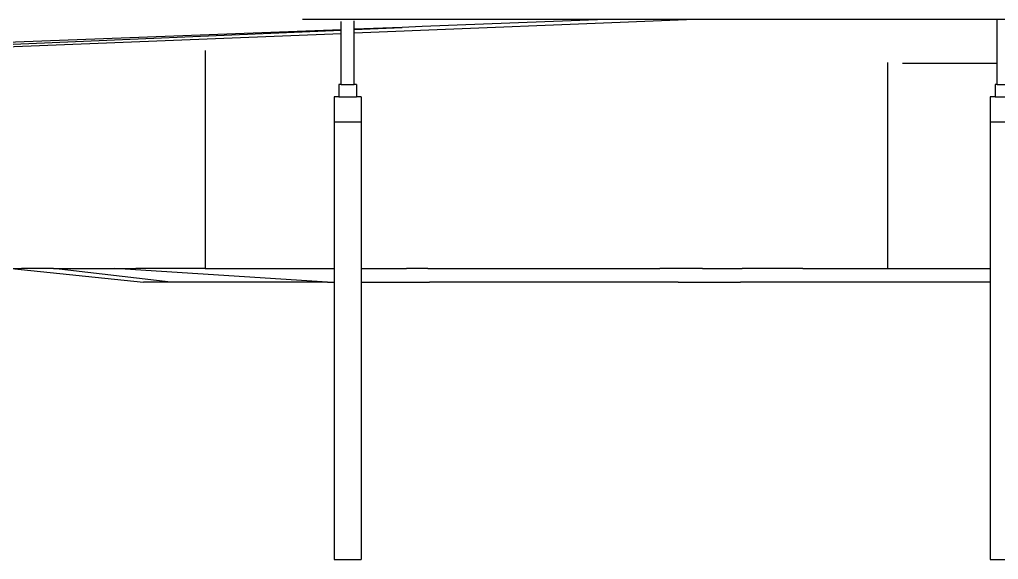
# Model space of a CAD drawing. Extents: x -32.1 to 32.1, y -10.5 to 12.1.
# Drawn here: x -16.96 to 5.41, y -10.51 to 1.82 of the extents above; entities that cross this region are included whole.
import ezdxf

# ---------------------------------------------------------------- set-up
doc = ezdxf.new("R2010")
doc.units = 0
doc.layers.get('0').update_dxf_attribs({"linetype": 'CONTINUOUS'})

msp = doc.modelspace()

# ---------------------------------------------------------------- linework, layer by layer
for p, q in [((-8.018, 1.821), (-10.488, 1.821)), ((-9.307, 1.518), (-1.718, 1.821)), ((-9.307, 1.606), (-9.307, 1.791)), ((-5.328, 1.821), (-8.018, 1.821)), ((-3.548, 1.821), (-7.758, 1.661)), ((-3.548, 1.821), (-5.328, 1.821)), ((-2.418, 1.821), (-3.548, 1.821)), ((-1.718, 1.821), (-2.418, 1.821)), ((-0.248, 1.821), (-1.718, 1.821)), ((-0.038, 1.821), (-0.248, 1.821)), ((1.002, 1.821), (-0.038, 1.821)), ((2.252, 1.821), (1.002, 1.821)), ((2.402, 1.821), (2.252, 1.821)), ((3.792, 1.821), (2.402, 1.821)), ((4.732, 1.821), (3.792, 1.821)), ((5.387, 1.821), (4.732, 1.821)), ((5.387, 1.506), (5.387, 1.821)), ((5.687, 1.821), (5.387, 1.821)), ((-9.607, 1.59), (-24.307, 1.031)), ((-24.307, 0.947), (-9.607, 1.583)), ((-9.607, 1.595), (-9.607, 1.779)), ((-9.607, 1.59), (-9.607, 1.595)), ((-9.607, 1.583), (-9.607, 1.59)), ((-9.607, 1.579), (-9.607, 1.583)), ((-9.607, 1.506), (-9.607, 1.579)), ((-9.307, 1.596), (-8.217, 1.643)), ((-8.217, 1.643), (-9.307, 1.602)), ((-9.307, 1.602), (-9.307, 1.606)), ((-9.307, 1.596), (-9.307, 1.602)), ((-9.307, 1.592), (-9.307, 1.596)), ((-9.307, 1.518), (-9.307, 1.592)), ((-7.758, 1.661), (-8.217, 1.643)), ((-24.307, 0.918), (-9.607, 1.506)), ((-9.607, 1.311), (-9.607, 1.506)), ((-9.307, 1.331), (-9.307, 1.518)), ((5.387, 0.821), (5.387, 1.506)), ((-9.607, 1.093), (-9.607, 1.311)), ((-9.307, 1.091), (-9.307, 1.331)), ((-12.713, 1.112), (-12.713, -3.863)), ((-9.607, 0.338), (-9.607, 1.093)), ((-9.307, 0.338), (-9.307, 1.091)), ((2.875, 0.837), (2.875, -3.863)), ((3.312, 0.821), (3.217, 0.821)), ((5.387, 0.821), (3.312, 0.821)), ((5.387, 0.338), (5.387, 0.821)), ((-9.607, 0.338), (-9.657, 0.338)), ((-9.657, 0.338), (-9.657, 0.057)), ((-9.607, 0.338), (-9.307, 0.338)), ((-9.257, 0.338), (-9.307, 0.338)), ((-9.257, 0.338), (-9.257, 0.057)), ((5.387, 0.338), (5.337, 0.338)), ((5.337, 0.338), (5.337, 0.057)), ((5.387, 0.338), (5.687, 0.338)), ((-9.657, 0.057), (-9.767, 0.057)), ((-9.767, 0.057), (-9.767, -0.513)), ((-9.657, 0.057), (-9.257, 0.057)), ((-9.147, 0.057), (-9.257, 0.057)), ((-9.147, 0.057), (-9.147, -0.513)), ((5.337, 0.057), (5.227, 0.057)), ((5.227, 0.057), (5.227, -0.513)), ((5.337, 0.057), (5.737, 0.057)), ((-9.767, -0.513), (-9.147, -0.513)), ((-9.767, -0.513), (-9.767, -3.863)), ((-9.147, -0.513), (-9.147, -3.863)), ((5.227, -0.513), (5.847, -0.513)), ((5.227, -0.513), (5.227, -3.863)), ((-17.143, -3.863), (-14.128, -4.179)), ((-17.143, -3.863), (-16.911, -3.863)), ((-16.183, -3.863), (-16.911, -3.863)), ((-13.497, -4.179), (-16.183, -3.863)), ((-16.183, -3.863), (-16.11, -3.863)), ((-16.11, -3.863), (-14.779, -3.863)), ((-9.918, -4.179), (-14.779, -3.863)), ((-14.779, -3.863), (-14.3, -3.863)), ((-12.713, -3.863), (-14.3, -3.863)), ((-12.713, -3.863), (-10.072, -3.863)), ((-10.072, -3.863), (-9.793, -3.863)), ((-9.793, -3.863), (-9.767, -3.863)), ((-9.767, -3.863), (-9.767, -3.878)), ((-9.767, -3.878), (-9.767, -3.976)), ((-9.767, -3.976), (-9.767, -4.145)), ((-9.147, -3.863), (-8.116, -3.863)), ((-9.147, -3.863), (-9.147, -4.179)), ((-7.623, -3.863), (-8.116, -3.863)), ((-7.623, -3.863), (-6.536, -3.863)), ((-6.536, -3.863), (-6.103, -3.863)), ((-6.103, -3.863), (-4.714, -3.863)), ((-4.714, -3.863), (-4.354, -3.863)), ((-4.354, -3.863), (-2.945, -3.863)), ((-2.945, -3.863), (-2.325, -3.863)), ((-1.347, -3.863), (-2.325, -3.863)), ((-1.347, -3.863), (-0.444, -3.863)), ((0.945, -3.863), (-0.444, -3.863)), ((0.945, -3.863), (1.675, -3.863)), ((1.675, -3.863), (2.37, -3.863)), ((2.37, -3.863), (2.875, -3.863)), ((2.875, -3.863), (5.227, -3.863)), ((5.227, -3.863), (5.227, -4.179)), ((-13.788, -4.179), (-14.128, -4.179)), ((-13.497, -4.179), (-13.788, -4.179)), ((-12.618, -4.179), (-13.497, -4.179)), ((-9.918, -4.179), (-12.618, -4.179)), ((-9.918, -4.179), (-9.767, -4.179)), ((-9.767, -4.145), (-9.767, -4.179)), ((-9.767, -4.179), (-9.767, -10.513)), ((-9.147, -4.179), (-9.147, -10.513)), ((-9.147, -4.179), (-7.588, -4.179)), ((-5.998, -4.179), (-7.588, -4.179)), ((-3.968, -4.179), (-5.998, -4.179)), ((-1.908, -4.179), (-3.968, -4.179)), ((-1.908, -4.179), (-0.478, -4.179)), ((1.552, -4.179), (-0.478, -4.179)), ((5.227, -4.179), (1.552, -4.179)), ((5.227, -4.179), (5.227, -10.513)), ((-9.767, -10.513), (-9.147, -10.513)), ((5.227, -10.513), (5.847, -10.513))]:
    msp.add_line(p, q)

doc.saveas('drawing.dxf')
